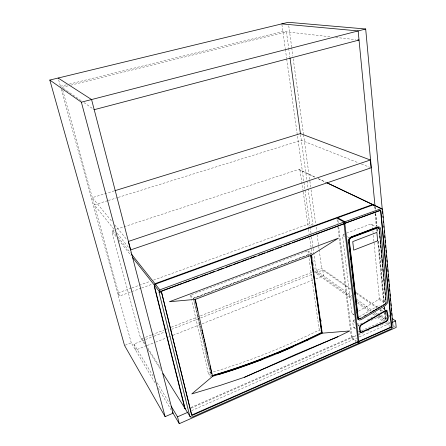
<?xml version="1.0" encoding="UTF-8"?>
<svg xmlns="http://www.w3.org/2000/svg" width="446" height="446" viewBox="0 0 446 446"><rect width="100%" height="100%" fill="white"/><g stroke="black" fill="none" stroke-linecap="round" stroke-linejoin="round"><path stroke-width="0.33" stroke-dasharray="2.23 1.67" d="M113.959 230.069L112.877 230.71L112.23 231.703L112.18 232.779L140.328 337.444L145.652 345.84M354.414 319.565C351.699 321.232 353.31 324.911 353.628 327.331L355.685 328.936M358.952 326.321L359.058 325.524M358.5 311.174L377.974 299.98L379.373 298.329L373.14 233.191M344.647 233.821L343.576 234.524L342.69 236.781L351.743 312.674L352.201 313.571L353.801 314.776M371.072 320.256L379.334 316.682L380.979 314.999L386.888 319.18M360.184 324.209L363.139 322.491M367.275 320.083L373.77 316.309M376.719 314.586L380.265 312.529M359.242 316.777L377.94 305.973L379.089 305.638L380.025 305.967M320.317 330.899L319.275 330.001C283.606 347.557 246.543 362.375 208.327 373.391L191.774 300.515M190.877 407.51L356.137 335.141M358.69 334.026L359.967 333.469M191.245 408.084L351.42 337.884L356.192 341.748M338.72 226.724L352.145 337.566L357.792 335.091M358.417 334.818L364.064 332.342M367.203 330.965L369.087 330.14M376.619 326.84L381.007 324.917M381.637 324.643L383.521 323.818M191.546 410.649L356.7 338.023M359.253 336.903L390.495 323.16M361.394 330.703L385.021 320.39C388.288 318.516 385.244 313.967 385.801 311.157M357.72 326.037L358.991 325.485M146.572 345.739L135.59 350.077L133.939 344.056L144.933 339.752M147.219 345.483L154.968 342.422M155.615 342.166L165.951 338.085M168.538 337.065L172.412 335.531M173.059 335.275L201.48 324.052M202.127 323.796L313.237 279.91M315.818 278.889L323.567 275.829L322.798 270.12L315.038 273.158M145.58 339.501L153.34 336.462M153.987 336.206L164.334 332.153M171.454 329.371L199.908 318.232M200.555 317.976L312.451 274.173M125.142 345.215L131.286 342.818L155.71 383.978M151.317 335.03L142.893 338.319L140.841 338.185L140.328 337.444M151.969 334.773L164.279 329.968M164.931 329.717L167.523 328.702M171.409 327.186L312.049 272.294M311.537 236.854L316.253 270.627L321.722 268.492L350.707 288.651M310.516 254.432L194.161 298.603L193.754 298.145L310.622 253.819L311.163 254.187M190.548 295.113L193.341 298.279L311.687 253.395L307.935 250.864L190.548 295.113L191.618 299.835M346.598 233.091L370.041 224.299L371.139 224.176L375.761 226.585M131.28 288.161L117.554 293.128L119.461 296.077L141.047 288.228M141.705 287.993L152.17 284.186M131.932 287.926L150.235 281.309M153.502 280.127L309.691 223.641L312.523 225.347M116.601 229.199L298.14 169.619L299.115 169.558L315.406 177.296M107.597 200.717L94.329 204.853L115.029 230.627M108.261 200.51L117.549 197.611M118.212 197.405L301.34 140.284L358.166 162.718M114.276 190.882L92.339 197.639L112.097 221.69M60.416 86.295L66.504 84.796M69.208 84.127L282.859 31.432L330.899 36.867M61.961 87.36L68.043 85.855M70.747 85.186L286.416 31.839L288.601 47.705M353.628 327.331L354.542 327.414M335.704 37.414L355.607 39.666M352.201 313.571L354.247 314.703M361.394 163.994L369.79 167.306M318.539 178.785L326.059 182.353M299.115 169.558L314.954 177.157M318.093 178.645L325.619 182.224M371.139 224.176L371.997 224.656L372.388 225.598L372.661 228.358M343.576 234.524L344.674 235.159M347.434 236.754L349.09 237.712M342.857 235.605L344.507 236.564M379.373 298.329L384.965 302.098M378.821 299.272L383.85 302.672M383.265 308.197L385.422 309.686M382.863 308.242L385.021 309.73M63.282 88.28L81.607 100.969M83.898 102.552L94.206 109.688M356.387 292.604L377.411 307.227M380.823 309.596L383.092 311.18M383.66 311.576L386.504 313.549M388.778 315.132L389.916 315.924M322.798 270.12L350.668 289.565M356.354 293.535L376.831 307.824M379.674 309.808L383.086 312.189M383.655 312.585L386.498 314.569M388.773 316.158L389.91 316.95M380.31 315.997L386.219 320.189M316.253 270.627L351.983 296.021M356.521 299.244L372.399 310.527M375.192 312.512L378.637 314.96M379.206 315.367L386.013 320.2L385.076 310.511M388.237 321.783L390.506 323.4M393.913 325.814L395.045 326.623M314.659 271.051L351.905 297.666M357.547 301.702L370.526 310.973M373.91 313.393L376.168 315.01M378.425 316.621L384.636 321.059M386.894 322.675L390.261 325.078M313.538 271.486L351.855 298.993M357.491 303.035L369.89 311.932M372.705 313.956L374.958 315.573M377.216 317.19L382.846 321.237M385.673 323.266L390.161 326.483M353.555 320.289L354.587 321.075M357.168 323.049L359.749 325.022M353.003 321.237L354.548 322.419M357.123 324.398L359.186 325.981M354.035 327.503L355.573 328.708M358.255 330.943L359.281 331.746M352.145 337.566L356.393 341M114.734 224.895L127.026 239.859M117.181 233.308L128.827 247.803M112.877 230.71L115.899 234.512M118.056 237.233L130.572 252.994M112.23 231.703L116.099 236.614M118.681 239.887L131.152 255.714M208.327 373.391L211.148 377.16L193.341 298.279M141.778 338.503L145.123 343.805M147.726 347.925L160.733 368.541M148.25 349.965L161.218 370.581M133.939 344.056L153.942 377.455M157.154 382.824L169.658 403.697M158.191 388.154L171.827 411.128M299.896 170.004L303.18 191.445M62.696 90.047L119.461 296.077M58.666 79.945L60.361 86.084M61.163 88.983L131.286 342.818M195.989 306.725L196.29 308.08M196.903 310.784L201.324 330.414M206.961 355.456L208.182 360.87M208.338 361.544L209.096 364.928M193.754 298.145L205.645 350.879M205.796 351.554L211.281 375.894M307.935 250.864L319.275 330.001M281.9 24.558L285.267 48.686M285.356 49.344L286.611 58.303M286.706 58.989L310.093 226.512M310.193 227.204L311.057 233.409M303.28 192.131L308.409 228.536M308.504 229.222L309.084 233.347M309.663 237.467L312.663 258.758M312.763 259.444L313.248 262.884M313.343 263.569L314.118 269.061M321.092 320.072L321.287 321.449M288.696 48.397L289.928 57.361M300.559 134.625L312.997 224.996M288.763 25.745L291.667 47.125M291.762 47.817L292.883 56.09M293.262 58.85L303.464 134.017M303.559 134.709L310.678 187.119M311.052 189.873L315.729 224.355M316.108 227.114L316.666 231.251M317.134 234.702L319.102 249.18M319.197 249.871L321.722 268.492M337.973 220.53L338.302 223.284M337.014 219.443L337.516 223.574M337.934 227.014L351.42 337.884M372.934 231.123L373.073 232.5M380.706 309.435L380.895 311.369M375.08 206.71L375.348 209.475M375.749 213.628L376.948 226.083M377.216 228.854L377.483 231.619M378.414 241.308L384.346 302.901M384.681 306.363L385.01 309.819M374.991 207.117L375.259 209.893M375.593 213.361L376.859 226.535M377.126 229.305L377.394 232.082M378.264 241.096L384.212 302.806M384.614 306.965L384.881 309.741M385.149 312.512L385.879 320.139M374.317 206.136L374.651 209.598M375.053 213.757L376.262 226.222M376.53 228.993L376.798 231.764M377.801 242.156L383.766 303.798M384.101 307.266L384.368 310.031M384.636 312.802L385.372 320.423"/><path stroke-width="0.67" d="M327.503 183.116L373.926 205.166L373.062 204.669L371.958 204.77L156.474 283.165L155.175 283.979L154.377 285.189L154.299 286.477L184.722 408.051L190.319 416.865L191.423 417.177L192.744 416.882L358.316 343.465L343.989 223.636L292.437 242.657M190.319 416.865L189.74 416.034L159.138 292.648L162.115 291.037L344.284 223.797L344.078 222.03L336.847 218.066L156.83 283.611L155.526 284.425L154.729 285.635L154.65 286.923L185.09 408.631M344.078 222.03L161.363 289.27L160.036 290.101L159.222 291.338L159.138 292.648L162.115 291.037M386.119 302.873L379.362 229.238L378.972 228.285L377.823 227.655L376.714 227.783L351.041 237.506L349.229 239.312L349.051 240.505L357.915 317.301L358.378 318.21L359.627 318.734L360.825 318.377L384.703 304.546L385.556 303.826L386.119 302.873L385.846 302.689M377.823 227.655L378.108 227.806L351.309 237.662L349.497 239.474L349.318 240.662L358.177 317.502L358.64 318.405M358.874 341.636L391.075 327.386L391.633 326.544L380.906 210.969L380.176 210.551L344.791 223.34L359.047 343.141L391.421 328.786L393.071 327.085L382.629 210.099L382.233 209.113L381.363 208.611L373.664 204.954L372.561 205.06L337.639 217.776L344.875 221.734L381.363 208.611M358.093 319.531L357.463 318.282L348.521 241.108L348.766 239.474L349.854 237.824L351.348 236.848L377.344 227.008L378.866 226.841L380.159 227.56L380.694 228.876L387.552 301.791L387.357 303.124L385.35 305.538L361.227 319.52L359.576 320.016L358.093 319.531L358.378 318.21L359.627 318.734M358.59 341.407L390.78 327.174L391.337 326.333L380.594 210.819L379.864 210.4L345.438 223.1M390.78 327.174L391.265 326.74L391.56 326.951M311.224 255.285L338.414 238.153L169.402 301.741L195.32 299.361L311.224 255.285L322.241 333.134L321.711 332.683L310.778 255.603M364.739 315.762L365.932 315.071M370.108 312.652L371.301 311.96M372.494 311.269L374.289 310.232M375.482 309.546L376.675 308.855M377.868 308.164L379.657 307.127M380.851 306.435L382.044 305.744M383.237 305.053L384.43 304.362M262.56 359.398L234.117 369.589L212.608 376.34L191.763 393.935L220.753 385.216L244.514 377.249L337.862 336.724L349.748 330.938L322.246 333.173L307.55 340.214M321.711 332.683C286.494 350.054 249.899 364.739 212.19 375.766L212.597 376.312L195.32 299.361M244.514 377.249L295.592 354.464L337.862 336.724M307.695 340.17L277.875 353.293M172.351 412.015L179.286 423.7L396.182 327.431L395.596 320.919L392.185 318.539M357.859 341.736L191.797 415.036L192.627 415.193L358.138 341.959M179.286 423.7L177.514 416.82L187.721 412.333M392.408 322.319L395.596 320.919M382.311 210.005L365.687 28.996L288.3 22.3L49.818 80.057L124.529 345.455L165.126 416.675L173.059 413.208L91.569 99.547L58.136 78.039M361.232 332.621L386.303 321.65C389.988 319.447 387.462 314.017 387.044 310.801L385.963 310.054M293.072 346.793C268.827 357.441 244.012 366.807 218.685 374.556M350.723 237.322L355.211 235.622M356.493 235.137L362.269 232.951M363.551 232.466L375.097 228.096M161.931 290.809L182.158 283.344M183.462 282.859L190.643 280.211M191.947 279.731L199.128 277.083M200.432 276.604L207.607 273.955M208.912 273.47L214.788 271.307M217.397 270.343L223.268 268.174M225.882 267.215L231.753 265.047M233.057 264.562L240.238 261.913M241.542 261.434L248.717 258.786M250.022 258.306L255.898 256.138M258.507 255.173L265.03 252.765M266.992 252.046L273.515 249.637M275.472 248.918L282 246.51M283.957 245.785L290.48 243.377M370.331 160.002L128.342 241.459L130.55 249.95L371.083 167.819L370.331 160.002L300.42 133.577L114.945 190.682M386.637 311.247L384.987 311.286L361.321 325.073C359.325 325.864 359.71 332.309 361.243 332.142L386.197 321.226C389.453 319.152 386.771 314.157 386.637 311.247L385.455 310.433M359.365 318.539L360.563 318.176M211.895 375.716C249.732 364.644 286.438 349.893 321.772 332.448L310.823 255.201M94.206 109.688L359.036 40.051L357.664 39.9M49.818 80.057L81.367 102.173L365.687 28.996M281.8 23.872L358.16 30.93L375.014 206.019M387.044 310.801L386.097 310.472L384.937 310.817L361.137 324.682C358.389 326.372 359.994 330.09 360.312 332.549L360.714 332.722L359.688 331.919M359.799 331.322L360.73 332.114M326.689 182.648L373.062 204.669M382.233 209.113L373.664 204.954M380.293 210.356L380.756 210.596M378.359 227.967L378.972 228.285M343.989 223.636L344.284 223.797M349.636 238.03L350.227 238.37M348.911 239.128L349.497 239.474M384.965 303.425L385.556 303.826M385.143 310.455L385.929 311.001M391.153 326.912L391.449 327.124M360.178 331.612L360.931 332.203M357.987 342.283L359.047 343.141M131.436 254.081L155.175 283.979M155.526 284.425L160.036 290.101M132.445 257.353L154.377 285.189M154.729 285.635L159.222 291.338M191.986 415.332L191.518 414.635L161.296 291.205L191.708 414.931M163.069 373.531L185.296 408.876M171.086 406.083L177.514 416.82M378.687 228.14L379.078 229.093M81.367 102.173L165.126 416.675M195.064 299.573L196.58 306.318M196.887 307.668L197.489 310.366M201.887 329.917L202.796 333.965M203.097 335.314L203.705 338.007M204.006 339.356L204.614 342.054M204.915 343.403L205.522 346.102M205.823 347.451L206.431 350.143M206.732 351.493L207.34 354.191M209.915 365.653L211.739 373.742M290.023 58.052L300.465 133.934M344.875 221.734L345.081 223.502M348.978 242.395L349.218 244.469M349.458 246.543L349.614 247.926M349.854 250L350.093 252.074M350.333 254.148L350.495 255.53M350.812 258.301L350.974 259.683M351.214 261.757L351.376 263.14M351.693 265.905L351.855 267.288M352.095 269.362L352.256 270.744M352.574 273.51L352.736 274.892M352.976 276.966L353.215 279.04M353.455 281.119L353.611 282.502M353.934 285.267L354.091 286.65M354.33 288.724L354.57 290.798M354.81 292.871L354.971 294.254M355.211 296.328L355.451 298.402M355.691 300.476L355.852 301.864M356.092 303.938L356.332 306.012M356.571 308.086L356.733 309.468M357.051 312.233L357.213 313.616M379.345 231.859L379.54 233.933M379.736 236.012L379.936 238.086M380.198 240.851L380.46 243.616M380.655 245.69L380.856 247.77M381.118 250.535L381.313 252.609M381.581 255.374L381.776 257.448M381.971 259.527L382.239 262.293M382.434 264.366L382.629 266.44M382.897 269.206L383.092 271.285M383.354 274.05L383.554 276.124M383.816 278.889L384.012 280.963M384.212 283.043L384.407 285.117M384.669 287.882L384.865 289.956M385.132 292.721L385.327 294.8M385.589 297.566L385.79 299.64M382.439 211.393L382.629 213.472M382.885 216.249L383.014 217.637M383.331 221.105L383.46 222.493M383.777 225.96L383.906 227.343M384.223 230.811L384.413 232.896M384.669 235.666L384.859 237.746M385.115 240.522L385.305 242.602M385.561 245.378L385.751 247.458M386.007 250.234L386.197 252.313M386.453 255.084L386.643 257.169M386.899 259.94L387.089 262.019M387.345 264.796L387.535 266.875M387.791 269.652L387.981 271.731M388.237 274.507L388.427 276.587M388.683 279.358L388.873 281.443M389.129 284.214L389.319 286.293M389.575 289.069L389.765 291.149M390.021 293.925L390.211 296.005M390.467 298.781L390.657 300.86M390.913 303.631L391.103 305.716M391.359 308.487L391.549 310.567M391.805 313.343L391.995 315.422M377.673 240.862L353.7 250.139L352.736 241.615L376.853 232.405L377.673 240.862"/></g></svg>
